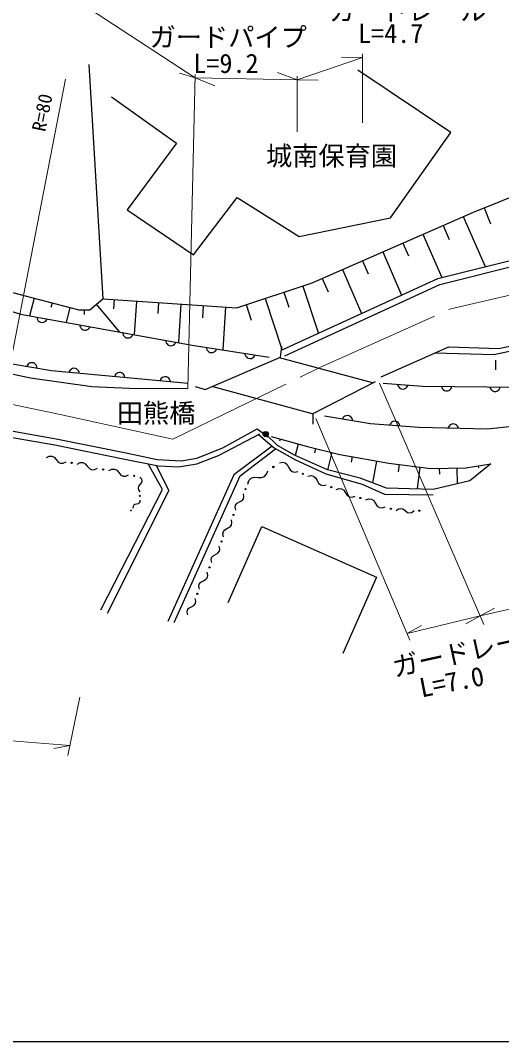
# Model space of a CAD drawing. Units: millimetres, scale not verified. Extents: x 40000 to 680000, y 20000 to 380000.
# Drawn here: x 168951 to 214890, y 205000 to 302382 of the extents above; entities that cross this region are included whole.
import ezdxf
from ezdxf.enums import TextEntityAlignment as Align

# ---------------------------------------------------------------- set-up
doc = ezdxf.new("R2010")
doc.units = ezdxf.units.MM
doc.header["$LTSCALE"] = 1000
doc.linetypes.add('CHAIN', pattern=[18.5, 12, -1.5, 3.5, -1.5])
for name, color, linetype, lineweight in [('M-BGD', 7, 'Continuous', 25), ('M-BMK', 2, 'CHAIN', 13), ('M-STR-HTXT', 7, 'Continuous', 13), ('M-STR-STR1', 1, 'Continuous', 25), ('M-TTL-BAND', 7, 'Continuous', 25)]:
    doc.layers.add(name, color=color, linetype=linetype, lineweight=lineweight)
doc.styles.add('ＭＳ ゴシック', font='')
doc.styles.get('ＭＳ ゴシック').set_extended_font_data('MS Gothic')

msp = doc.modelspace()

# ---------------------------------------------------------------- linework, layer by layer
at = {"layer": 'M-BGD'}
for p, q in [((175497, 298188), (176823, 275836)), ((210058, 291706), (201179, 297626)), ((177649, 295110), (183864, 290671)), ((204286, 283567), (210058, 291706)), ((183864, 290671), (179129, 284307)), ((212194, 284097), (220434, 287412)), ((185492, 280016), (189636, 285491)), ((189636, 285491), (195555, 281791)), ((213224, 284511), (213838, 282986)), ((179129, 284307), (185492, 280016)), ((195555, 281791), (204286, 283567)), ((196807, 277351), (212194, 284097)), ((211233, 283675), (213315, 278926)), ((209309, 282832), (209892, 281502)), ((207386, 281989), (209192, 277869)), ((208788, 277765), (226695, 282240)), ((208987, 277196), (226852, 281661)), ((205462, 281146), (206000, 279920)), ((203539, 280302), (205344, 276184)), ((199692, 278616), (201526, 274432)), ((201616, 279459), (202161, 278214)), ((193947, 270953), (208788, 277765)), ((197769, 277773), (198323, 276508)), ((159700, 277235), (168962, 274374)), ((165058, 277258), (169415, 276121)), ((189609, 274983), (196807, 277351)), ((194197, 270408), (208987, 277196)), ((195907, 277055), (197394, 272535)), ((214631, 271101), (241373, 277047)), ((169415, 276121), (174529, 274795)), ((170267, 275900), (169831, 274218)), ((175571, 274795), (176823, 275836)), ((176823, 275836), (189609, 274983)), ((177888, 275765), (177829, 274875)), ((180019, 275623), (179806, 272418)), ((192308, 275871), (193929, 270943)), ((194108, 276463), (194574, 275046)), ((241345, 276444), (214156, 270487)), ((171972, 275458), (171851, 274992)), ((173677, 275016), (173307, 273590)), ((174529, 274795), (175571, 274795)), ((175050, 274795), (175050, 274340)), ((176197, 275316), (178393, 272673)), ((182150, 275481), (182081, 274447)), ((184281, 275339), (184036, 271655)), ((186412, 275197), (186334, 274026)), ((188543, 275054), (188271, 270965)), ((190509, 275279), (190993, 273806)), ((168962, 274374), (185354, 271417)), ((170519, 274093), (170537, 273968)), ((170537, 273968), (170579, 273859)), ((170579, 273859), (170659, 273743)), ((170659, 273743), (170747, 273666)), ((170747, 273666), (170858, 273605)), ((171250, 273636), (171366, 273717)), ((171366, 273717), (171443, 273805)), ((171443, 273805), (171503, 273916)), ((170858, 273605), (171015, 273577)), ((171015, 273577), (171141, 273595)), ((171141, 273595), (171250, 273636)), ((174617, 273354), (174635, 273229)), ((174635, 273229), (174676, 273120)), ((174676, 273120), (174757, 273004)), ((174757, 273004), (174845, 272927)), ((174845, 272927), (174956, 272866)), ((174956, 272866), (175113, 272838)), ((175113, 272838), (175239, 272856)), ((175239, 272856), (175348, 272897)), ((175348, 272897), (175464, 272978)), ((175464, 272978), (175541, 273065)), ((175541, 273065), (175601, 273176)), ((178715, 272615), (178733, 272489)), ((178733, 272489), (178774, 272380)), ((178774, 272380), (178855, 272264)), ((178855, 272264), (178943, 272187)), ((178943, 272187), (179054, 272127)), ((179054, 272127), (179211, 272098)), ((179211, 272098), (179336, 272116)), ((179336, 272116), (179445, 272158)), ((179445, 272158), (179562, 272238)), ((179562, 272238), (179638, 272326)), ((179638, 272326), (179699, 272437)), ((182813, 271875), (182831, 271750)), ((182831, 271750), (182872, 271641)), ((183736, 271587), (183797, 271698)), ((182872, 271641), (182953, 271525)), ((182953, 271525), (183041, 271448)), ((183041, 271448), (183152, 271387)), ((183152, 271387), (183309, 271359)), ((183309, 271359), (183434, 271377)), ((183434, 271377), (183543, 271418)), ((183543, 271418), (183659, 271499)), ((183659, 271499), (183736, 271587)), ((185354, 271417), (192704, 270278)), ((186697, 271209), (186718, 271084)), ((186718, 271084), (186762, 270976)), ((186762, 270976), (186846, 270862)), ((186846, 270862), (186935, 270787)), ((186935, 270787), (187048, 270729)), ((187048, 270729), (187206, 270705)), ((187206, 270705), (187331, 270726)), ((187331, 270726), (187439, 270770)), ((187439, 270770), (187553, 270853)), ((187553, 270853), (187628, 270943)), ((187628, 270943), (187685, 271056)), ((203380, 268409), (209855, 271261)), ((209855, 271261), (214631, 271101)), ((190372, 270639), (190393, 270515)), ((190393, 270515), (190437, 270407)), ((190437, 270407), (190521, 270292)), ((190521, 270292), (190611, 270218)), ((190611, 270218), (190723, 270160)), ((190723, 270160), (190881, 270135)), ((190881, 270135), (191006, 270157)), ((191006, 270157), (191114, 270200)), ((191114, 270200), (191228, 270284)), ((191228, 270284), (191303, 270374)), ((191303, 270374), (191360, 270486)), ((214156, 270487), (208495, 270662)), ((214298, 269968), (214298, 269068)), ((166179, 269106), (169903, 268291)), ((168180, 269644), (171910, 268987)), ((169613, 269513), (169553, 269402)), ((169689, 269602), (169613, 269513)), ((169805, 269683), (169689, 269602)), ((169914, 269724), (169805, 269683)), ((170039, 269743), (169914, 269724)), ((170197, 269715), (170039, 269743)), ((170308, 269655), (170197, 269715)), ((170396, 269579), (170308, 269655)), ((170477, 269463), (170396, 269579)), ((170519, 269354), (170477, 269463)), ((170537, 269229), (170519, 269354)), ((171910, 268987), (184954, 267775)), ((173637, 268947), (173586, 268831)), ((173706, 269041), (173637, 268947)), ((173815, 269131), (173706, 269041)), ((173920, 269182), (173815, 269131)), ((174043, 269211), (173920, 269182)), ((174202, 269196), (174043, 269211)), ((174318, 269145), (174202, 269196)), ((174412, 269076), (174318, 269145)), ((174502, 268967), (174412, 269076)), ((174553, 268862), (174502, 268967)), ((174582, 268739), (174553, 268862)), ((178268, 268778), (178163, 268727)), ((178391, 268806), (178268, 268778)), ((178550, 268792), (178391, 268806)), ((178666, 268741), (178550, 268792)), ((169903, 268291), (175761, 267477)), ((177985, 268543), (177934, 268427)), ((178054, 268637), (177985, 268543)), ((178163, 268727), (178054, 268637)), ((178760, 268672), (178666, 268741)), ((178850, 268563), (178760, 268672)), ((178901, 268458), (178850, 268563)), ((178930, 268335), (178901, 268458)), ((182333, 268139), (182282, 268023)), ((182402, 268233), (182333, 268139)), ((182511, 268323), (182402, 268233)), ((182616, 268374), (182511, 268323)), ((182739, 268402), (182616, 268374)), ((182899, 268388), (182739, 268402)), ((183014, 268337), (182899, 268388)), ((183108, 268268), (183014, 268337)), ((183199, 268159), (183108, 268268)), ((183249, 268054), (183199, 268159)), ((183278, 267930), (183249, 268054)), ((175761, 267477), (179330, 267321)), ((179330, 267321), (184931, 267272)), ((203581, 267800), (207338, 267499)), ((204961, 267689), (204991, 267567)), ((204991, 267567), (205043, 267462)), ((205043, 267462), (205135, 267354)), ((205135, 267354), (205230, 267287)), ((205230, 267287), (205346, 267237)), ((205346, 267237), (205506, 267224)), ((205506, 267224), (205629, 267255)), ((205629, 267255), (205733, 267307)), ((205733, 267307), (205841, 267398)), ((205841, 267398), (205908, 267493)), ((205908, 267493), (205958, 267610)), ((207338, 267499), (216553, 267399)), ((209142, 267480), (209180, 267359)), ((209180, 267359), (209239, 267259)), ((209239, 267259), (209338, 267158)), ((209338, 267158), (209438, 267096)), ((209438, 267096), (209557, 267055)), ((209557, 267055), (209717, 267053)), ((209717, 267053), (209837, 267092)), ((209837, 267092), (209938, 267151)), ((209938, 267151), (210039, 267250)), ((210039, 267250), (210100, 267349)), ((210100, 267349), (210142, 267469)), ((213749, 267430), (213788, 267309)), ((213788, 267309), (213847, 267209)), ((213847, 267209), (213946, 267107)), ((213946, 267107), (214045, 267046)), ((214045, 267046), (214165, 267005)), ((214165, 267005), (214325, 267003)), ((214325, 267003), (214445, 267042)), ((214445, 267042), (214546, 267101)), ((214546, 267101), (214647, 267200)), ((214647, 267200), (214708, 267299)), ((214708, 267299), (214749, 267419)), ((202385, 263904), (197977, 264655)), ((199748, 264475), (199688, 264364)), ((199824, 264564), (199748, 264475)), ((199939, 264646), (199824, 264564)), ((200048, 264688), (199939, 264646)), ((200173, 264707), (200048, 264688)), ((200331, 264680), (200173, 264707)), ((200442, 264621), (200331, 264680)), ((200531, 264545), (200442, 264621)), ((200612, 264429), (200531, 264545)), ((200655, 264321), (200612, 264429)), ((200674, 264196), (200655, 264321)), ((204307, 263978), (204239, 263883)), ((204414, 264071), (204307, 263978)), ((204518, 264123), (204414, 264071)), ((204641, 264154), (204518, 264123)), ((204800, 264141), (204641, 264154)), ((204917, 264092), (204800, 264141)), ((205012, 264025), (204917, 264092)), ((205104, 263918), (205012, 264025)), ((205157, 263813), (205104, 263918)), ((219930, 264087), (213548, 263395)), ((166981, 263426), (172365, 262484)), ((187851, 260905), (191808, 262958)), ((188283, 261613), (191554, 263425)), ((191554, 263425), (192615, 262674)), ((206993, 263553), (202385, 263904)), ((204239, 263883), (204190, 263767)), ((205187, 263691), (205157, 263813)), ((213548, 263395), (206993, 263553)), ((209813, 263605), (209770, 263486)), ((209876, 263704), (209813, 263605)), ((209978, 263801), (209876, 263704)), ((210080, 263859), (209978, 263801)), ((210200, 263896), (210080, 263859)), ((210360, 263892), (210200, 263896)), ((210479, 263849), (210360, 263892)), ((210578, 263787), (210479, 263849)), ((210675, 263685), (210578, 263787)), ((210733, 263583), (210675, 263685)), ((210770, 263462), (210733, 263583)), ((166871, 262836), (172254, 261894)), ((172365, 262484), (178883, 261168)), ((191687, 262895), (193190, 261613)), ((193504, 261852), (192367, 262930)), ((192891, 262700), (196347, 261749)), ((193755, 262462), (193701, 262267)), ((195483, 261987), (195181, 260891)), ((172254, 261894), (178765, 260580)), ((178883, 261168), (182005, 260508)), ((185807, 260640), (188283, 261613)), ((192975, 261796), (189324, 259036)), ((189929, 258949), (193298, 261521)), ((193190, 261613), (195135, 260508)), ((195131, 260913), (193504, 261852)), ((196347, 261749), (199452, 260997)), ((197123, 261561), (197023, 261147)), ((198676, 261185), (198276, 259532)), ((199452, 260997), (204110, 260146)), ((171428, 260690), (171700, 260818)), ((171700, 260818), (171947, 260828)), ((171947, 260828), (172170, 260720)), ((172170, 260720), (172368, 260495)), ((172368, 260495), (172567, 260270)), ((172567, 260270), (172790, 260162)), ((172790, 260162), (173037, 260172)), ((173037, 260172), (173308, 260300)), ((174366, 260080), (174646, 260212)), ((174646, 260212), (174902, 260222)), ((174902, 260222), (175132, 260111)), ((175132, 260111), (175337, 259879)), ((178765, 260580), (182142, 259903)), ((182503, 257654), (181153, 260101)), ((182005, 260508), (184304, 260375)), ((184045, 259803), (185798, 260103)), ((184304, 260375), (185807, 260640)), ((185798, 260103), (187851, 260905)), ((193689, 260184), (193983, 260245)), ((193983, 260245), (194225, 260198)), ((194225, 260198), (194417, 260042)), ((194417, 260042), (194558, 259777)), ((198262, 259535), (195131, 260913)), ((195135, 260508), (198097, 259137)), ((200616, 260785), (200519, 260251)), ((202945, 260359), (202566, 258281)), ((204110, 260146), (208091, 259660)), ((205105, 260025), (205022, 259344)), ((211472, 259723), (213851, 260099)), ((213851, 260099), (211847, 258471)), ((175337, 259879), (175542, 259646)), ((175542, 259646), (175772, 259535)), ((175772, 259535), (176028, 259546)), ((176028, 259546), (176308, 259677)), ((177401, 259450), (177673, 259578)), ((177673, 259578), (177920, 259588)), ((177920, 259588), (178143, 259480)), ((178143, 259480), (178341, 259255)), ((178341, 259255), (178539, 259030)), ((179009, 258933), (179281, 259060)), ((181918, 259948), (183107, 257568)), ((182142, 259903), (184045, 259803)), ((192251, 258879), (192451, 259099)), ((192451, 259099), (192571, 259438)), ((194558, 259777), (194699, 259512)), ((194699, 259512), (194891, 259356)), ((194891, 259356), (195134, 259308)), ((195134, 259308), (195427, 259369)), ((198097, 259137), (201590, 258165)), ((201392, 258721), (198262, 259535)), ((207096, 259782), (206842, 257699)), ((208091, 259660), (211472, 259723)), ((208936, 259676), (208947, 259114)), ((210626, 259707), (210655, 258194)), ((212661, 259911), (212694, 259704)), ((178539, 259030), (178762, 258923)), ((178762, 258923), (179009, 258933)), ((180366, 258131), (180234, 257955)), ((180366, 258835), (180498, 258659)), ((180498, 258307), (180366, 258131)), ((180498, 258659), (180542, 258483)), ((180542, 258483), (180498, 258307)), ((189324, 259036), (183021, 245048)), ((183626, 244962), (189929, 258949)), ((190653, 258160), (190773, 258500)), ((190773, 258500), (190973, 258720)), ((190973, 258720), (191253, 258819)), ((191253, 258819), (191612, 258799)), ((191612, 258799), (191971, 258779)), ((191971, 258779), (192251, 258879)), ((196405, 258911), (196699, 258972)), ((196699, 258972), (196942, 258924)), ((196942, 258924), (197134, 258768)), ((197134, 258768), (197275, 258503)), ((197275, 258503), (197416, 258239)), ((197416, 258239), (197607, 258082)), ((197607, 258082), (197850, 258035)), ((197850, 258035), (198144, 258096)), ((203896, 257782), (201392, 258721)), ((201590, 258165), (203715, 257215)), ((211847, 258471), (208341, 257657)), ((176632, 246170), (182503, 257654)), ((183107, 257568), (177236, 245825)), ((180234, 257955), (180190, 257779)), ((180190, 257779), (180234, 257603)), ((180234, 257603), (180366, 257427)), ((190291, 256983), (190234, 257247)), ((199086, 257655), (199372, 257744)), ((199372, 257744), (199618, 257721)), ((199618, 257721), (199824, 257585)), ((199824, 257585), (199991, 257335)), ((199991, 257335), (200157, 257085)), ((203715, 257215), (208343, 257146)), ((208341, 257657), (203896, 257782)), ((179769, 256143), (179710, 256025)), ((179877, 256219), (179769, 256143)), ((180033, 256254), (179877, 256219)), ((180189, 256289), (180033, 256254)), ((180297, 256365), (180189, 256289)), ((180356, 256483), (180297, 256365)), ((180366, 256643), (180356, 256483)), ((189455, 255940), (189496, 256159)), ((189496, 256159), (189635, 256333)), ((189635, 256333), (189873, 256462)), ((189873, 256462), (190110, 256590)), ((190110, 256590), (190250, 256764)), ((190250, 256764), (190291, 256983)), ((200157, 257085), (200364, 256949)), ((200364, 256949), (200610, 256926)), ((200610, 256926), (200896, 257015)), ((201915, 256656), (202210, 256749)), ((202210, 256749), (202465, 256725)), ((202465, 256725), (202678, 256584)), ((202678, 256584), (202850, 256326)), ((202850, 256326), (203022, 256068)), ((179710, 256025), (179700, 255865)), ((189512, 255676), (189455, 255940)), ((203022, 256068), (203235, 255927)), ((203235, 255927), (203490, 255903)), ((203490, 255903), (203785, 255996)), ((204819, 255631), (205035, 255793)), ((205035, 255793), (205251, 255847)), ((205251, 255847), (205467, 255793)), ((205467, 255793), (205683, 255631)), ((205683, 255631), (205899, 255469)), ((205899, 255469), (206115, 255415)), ((206115, 255415), (206331, 255469)), ((206331, 255469), (206547, 255631)), ((188963, 254080), (189108, 254260)), ((189150, 254487), (189091, 254760)), ((189108, 254260), (189150, 254487)), ((188284, 253406), (188327, 253633)), ((188343, 253132), (188284, 253406)), ((188327, 253633), (188471, 253813)), ((188471, 253813), (188717, 253946)), ((188717, 253946), (188963, 254080)), ((188798, 246861), (192003, 254113)), ((192003, 254113), (202952, 249275)), ((187994, 251985), (187937, 252249)), ((187200, 251161), (187339, 251335)), ((187339, 251335), (187577, 251464)), ((187577, 251464), (187814, 251592)), ((187814, 251592), (187953, 251766)), ((187953, 251766), (187994, 251985)), ((187159, 250943), (187200, 251161)), ((187216, 250679), (187159, 250943)), ((186854, 249489), (186795, 249763)), ((186812, 249262), (186854, 249489)), ((185988, 248408), (186030, 248635)), ((186047, 248134), (185988, 248408)), ((186030, 248635), (186175, 248815)), ((186175, 248815), (186421, 248949)), ((186421, 248949), (186667, 249082)), ((186667, 249082), (186812, 249262)), ((202952, 249275), (199748, 242023)), ((185043, 246337), (185280, 246466)), ((185280, 246466), (185518, 246595)), ((185518, 246595), (185657, 246768)), ((185698, 246987), (185641, 247251)), ((185657, 246768), (185698, 246987)), ((184863, 245945), (184904, 246164)), ((184920, 245681), (184863, 245945)), ((184904, 246164), (185043, 246337))]:
    msp.add_line(p, q, dxfattribs=at)
for centre, radius in [((192367, 262930), 250), ((192367, 262930), 150), ((192367, 262930), 50), ((173837, 260190), 60), ((176855, 259564), 62), ((193110, 259798), 72), ((195916, 259140), 60), ((179810, 258951), 60), ((190437, 257688), 54), ((198633, 257867), 60), ((180366, 257031), 44), ((201405, 256836), 60), ((179512, 255647), 32), ((189302, 255218), 56), ((204312, 255810), 62), ((207033, 255631), 54), ((188140, 252690), 54), ((187005, 250221), 56), ((185844, 247693), 54)]:
    msp.add_circle(centre, radius, dxfattribs=at)
at = {"layer": 'M-BMK'}
for p, q in [((210033, 274883), (227532, 278928)), ((197531, 269276), (210033, 274883)), ((183511, 262442), (197531, 269276)), ((167448, 265927), (172752, 264791)), ((172752, 264791), (183511, 262442))]:
    msp.add_line(p, q, dxfattribs=at)
at = {"layer": 'M-STR-HTXT'}
for p, q in [((126098, 335839), (185624, 296899)), ((201617, 292619), (201617, 299185)), ((195374, 296709), (201617, 298855)), ((199617, 298891), (201617, 298855)), ((185624, 296899), (184138, 297368)), ((184931, 267272), (185631, 297227)), ((193508, 297429), (195374, 296709)), ((195374, 291758), (195374, 297058)), ((167263, 265978), (173260, 296795)), ((195374, 296709), (185624, 296899)), ((185624, 296899), (187524, 296158)), ((195374, 296709), (197373, 296673)), ((203245, 267782), (213184, 244775)), ((197141, 264417), (206141, 243288)), ((212828, 245598), (264929, 257485)), ((205874, 243915), (212828, 245598)), ((212828, 245598), (211469, 244837)), ((212828, 245598), (214197, 246341)), ((205874, 243915), (207233, 244676)), ((174620, 237850), (173493, 232278)), ((173686, 233232), (168107, 233684)), ((173686, 233232), (172157, 232934))]:
    msp.add_line(p, q, dxfattribs=at)
at = {"layer": 'M-STR-STR1'}
for p, q in [((193771, 270278), (193916, 271296)), ((186594, 267174), (193771, 270278)), ((193660, 270230), (202652, 267835)), ((196906, 264887), (202854, 267939)), ((185624, 267465), (186594, 267174)), ((187313, 267486), (196906, 264880)), ((196906, 263869), (196906, 264887))]:
    msp.add_line(p, q, dxfattribs=at)
at = {"layer": 'M-TTL-BAND'}
msp.add_line((40000, 205000), (579000, 205000), dxfattribs=at)

# ---------------------------------------------------------------- texts
at = {"layer": 'M-BGD', "style": 'ＭＳ ゴシック'}
msp.add_text('城南保育園', height=1833, dxfattribs=at).set_placement((192403, 288000), align=Align.BOTTOM_LEFT)
at = {"layer": 'M-STR-HTXT', "style": 'ＭＳ ゴシック'}
for s, p in [('ガードレール', (198443, 301825)), ('ガードパイプ', (181287, 299323)), ('L=4.7', (201184, 299681)), ('L=9.2', (185457, 296821))]:
    msp.add_text(s, height=1833, dxfattribs=at).set_placement(p, align=Align.BOTTOM_LEFT)
for s, height, rotation, p in [('R=80', 1320, 78.7, (171713, 291630)), ('ガードレール', 1833, 12.4, (204817, 239233)), ('L=7.0', 1833, 11.1, (207352, 237275))]:
    msp.add_text(s, height=height, rotation=rotation, dxfattribs=at).set_placement(p, align=Align.BOTTOM_LEFT)
at = {"layer": 'M-STR-STR1', "style": 'ＭＳ ゴシック'}
msp.add_text('田熊橋', height=1833, dxfattribs=at).set_placement((178157, 263472), align=Align.BOTTOM_LEFT)

doc.saveas('drawing.dxf')
